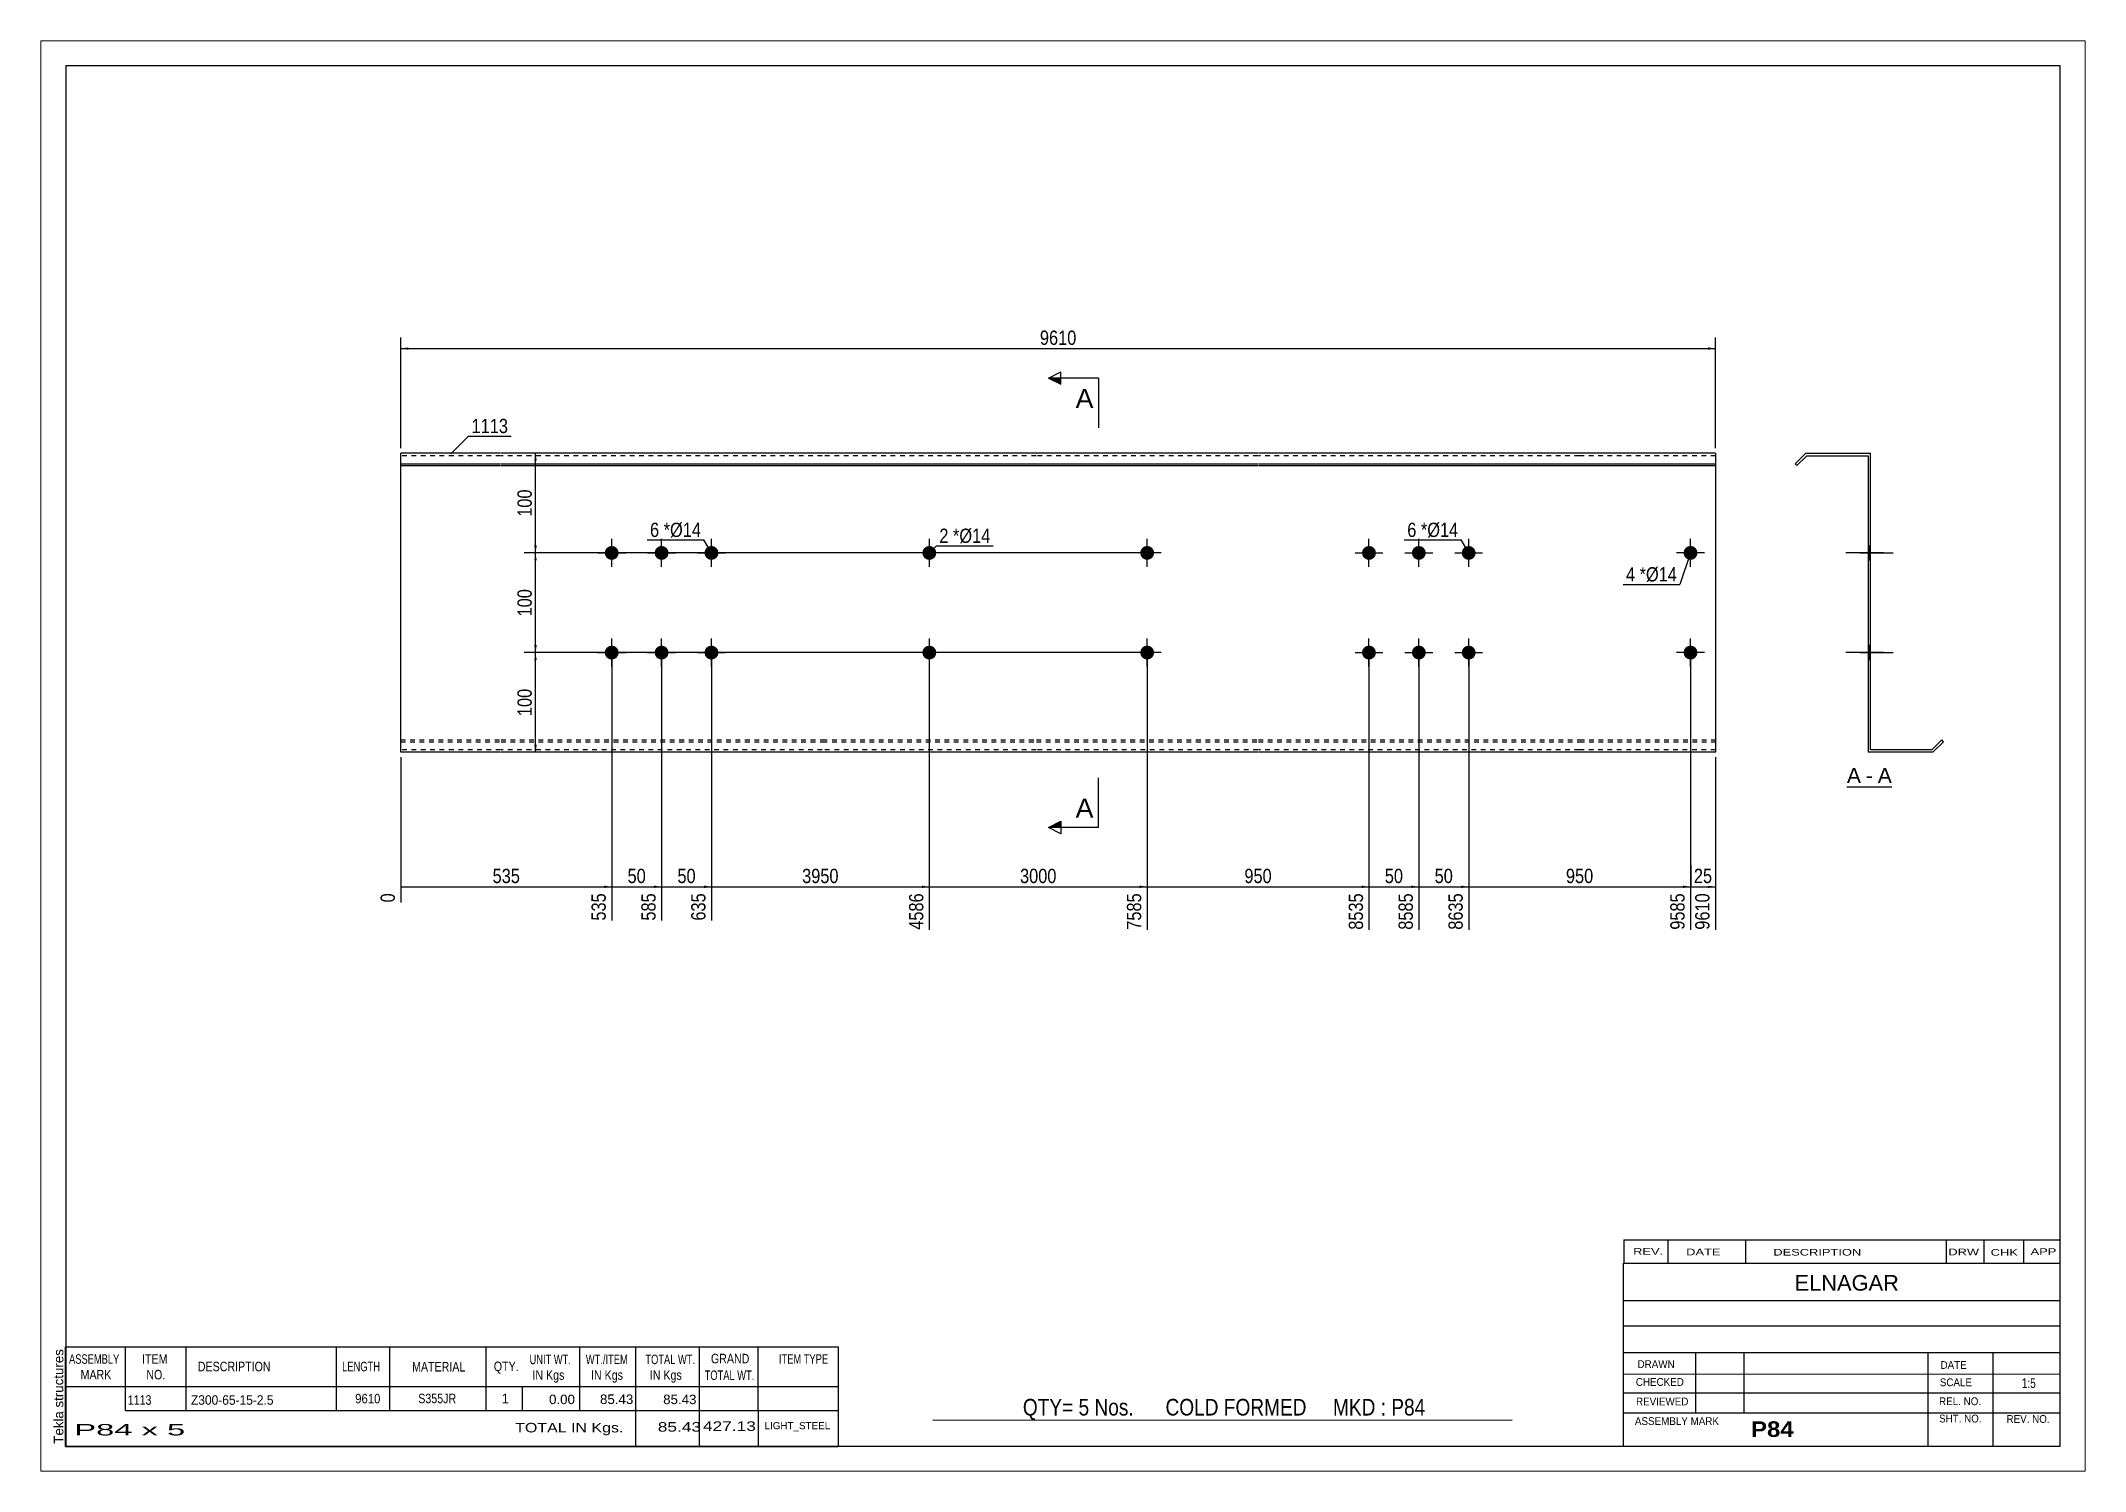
# Paper-space layout 'Layout1' of a CAD drawing. Header units: millimetres. Extents: x 0 to 410, y 0 to 287.
# The model-space entities are those that its viewports show. They can reach past a viewport. Long polylines and large blocks are cut down to what shows.
import ezdxf

# ---------------------------------------------------------------- set-up
doc = ezdxf.new("R2010")
doc.units = ezdxf.units.MM
doc.linetypes.add('DXK_LINE_DOT1', pattern=[1.8814, 0.9407, -0.9407])
doc.layers.add('Viewport layer', color=7, linetype='Continuous', plot=False)
doc.styles.add('Arial', font='ARIAL.TTF', dxfattribs={"height": 0.2})
doc.styles.add('Arial Bold', font='ARIALBD.TTF', dxfattribs={"height": 0.2})
doc.styles.add('Arial Narrow', font='ARIALN.TTF', dxfattribs={"height": 0.2})

# ---------------------------------------------------------------- blocks, each defined once
blk = doc.blocks.new('Unknown-629085173-1567')
at = {"color": 5, "linetype": 'Continuous'}
for p, q in [((332.8, 107.75), (-67.2, 107.75)), ((-67.2, 107.75), (-67.2, -169.25)), ((332.8, -169.25), (332.8, 107.75)), ((-67.2, -169.25), (332.8, -169.25))]:
    blk.add_line(p, q, dxfattribs=at)
at = {"color": 174, "linetype": 'Continuous', "style": 'Arial'}
blk.add_text('Tekla structures', height=1.9102, rotation=90, dxfattribs=at).set_placement((-67.7, -168.75))
blk = doc.blocks.new('Unknown-629085173-12 - 1229')
at = {"color": 7, "linetype": 'Continuous'}
blk.add_line((290.01, -36.95), (299.04, -36.95), dxfattribs=at)
at = {"color": 0, "linetype": 'Continuous'}
blk.add_wipeout([(292.86, -36.2), (292.86, -33), (290.01, -33), (290.01, -36.2)], dxfattribs=at)
blk.add_wipeout([(295.24, -36.2), (295.24, -33), (293.82, -33), (293.82, -36.2)], dxfattribs=at)
at = {"color": 96, "linetype": 'Continuous', "style": 'Arial'}
blk.add_text('A', height=3.06, dxfattribs=at).set_placement((290.01, -36.2))
at = {"color": 0, "linetype": 'Continuous'}
blk.add_wipeout([(299.04, -36.2), (299.04, -33), (296.2, -33), (296.2, -36.2)], dxfattribs=at)
at = {"color": 96, "linetype": 'Continuous', "style": 'Arial'}
for s, p in [('-', (293.82, -36.2)), ('A', (296.2, -36.2))]:
    blk.add_text(s, height=3.06, dxfattribs=at).set_placement(p)
blk = doc.blocks.new('Bolt-629085173-1223 - 1203')
at = {"linetype": 'Continuous'}
for points in [[(107.39, 10, -1), (104.59, 10, -1)], [(107.39, -10, -1), (104.59, -10, -1)]]:
    blk.add_hatch(color=3, dxfattribs=at).paths.add_polyline_path(points)
at = {"color": 3, "linetype": 'Continuous'}
for p, q in [((105.99, 12.8), (105.99, 7.2)), ((108.79, 10), (103.19, 10)), ((105.99, -7.2), (105.99, -12.8)), ((108.79, -10), (103.19, -10))]:
    blk.add_line(p, q, dxfattribs=at)
blk = doc.blocks.new('Part-629085173-1218 - 1203')
at = {"color": 2, "linetype": 'Continuous'}
for p, q in [((0, -30), (0, 30)), ((20, 30), (0, 30)), ((84.49, 30), (20.1, 30)), ((127.39, 30), (84.59, 30)), ((171.88, 30), (127.49, 30)), ((236.36, 30), (171.98, 30)), ((263.66, 30), (236.46, 30)), ((263.66, 30), (263.66, 27.88)), ((0, 27.88), (20, 27.88)), ((0, 27.53), (20, 27.53)), ((20.1, 27.88), (84.49, 27.88)), ((20.1, 27.53), (84.49, 27.53)), ((84.59, 27.88), (127.39, 27.88)), ((84.59, 27.53), (127.39, 27.53)), ((127.49, 27.88), (171.88, 27.88)), ((127.49, 27.53), (171.88, 27.53)), ((171.98, 27.88), (236.36, 27.88)), ((171.98, 27.53), (236.36, 27.53)), ((236.46, 27.88), (263.66, 27.88)), ((236.46, 27.53), (263.66, 27.53)), ((263.66, 27.88), (263.66, -30)), ((20, -30), (0, -30)), ((84.49, -30), (20.1, -30)), ((127.39, -30), (84.59, -30)), ((171.88, -30), (127.49, -30)), ((236.36, -30), (171.98, -30)), ((263.66, -30), (236.46, -30))]:
    blk.add_line(p, q, dxfattribs=at)
at = {"color": 7, "linetype": 'DXK_LINE_DOT1'}
for p, q in [((20, 29.5), (0, 29.5)), ((84.49, 29.5), (20.1, 29.5)), ((127.39, 29.5), (84.59, 29.5)), ((171.88, 29.5), (127.49, 29.5)), ((236.36, 29.5), (171.98, 29.5)), ((263.66, 29.5), (236.46, 29.5)), ((0, -27.53), (20, -27.53)), ((0, -27.88), (20, -27.88)), ((20.1, -27.53), (84.49, -27.53)), ((20.1, -27.88), (84.49, -27.88)), ((84.59, -27.53), (127.39, -27.53)), ((84.59, -27.88), (127.39, -27.88)), ((127.49, -27.53), (171.88, -27.53)), ((127.49, -27.88), (171.88, -27.88)), ((171.98, -27.53), (236.36, -27.53)), ((171.98, -27.88), (236.36, -27.88)), ((236.46, -27.53), (263.66, -27.53)), ((236.46, -27.88), (263.66, -27.88)), ((20, -29.5), (0, -29.5)), ((84.49, -29.5), (20.1, -29.5)), ((127.39, -29.5), (84.59, -29.5)), ((171.88, -29.5), (127.49, -29.5)), ((236.36, -29.5), (171.98, -29.5)), ((263.66, -29.5), (236.46, -29.5))]:
    blk.add_line(p, q, dxfattribs=at)
blk = doc.blocks.new('Bolt-629085173-1219 - 1203')
at = {"linetype": 'Continuous'}
for points in [[(148.28, 10, -1), (151.08, 10, -1)], [(257.26, 10, -1), (260.06, 10, -1)]]:
    blk.add_hatch(color=3, dxfattribs=at).paths.add_polyline_path(points)
at = {"color": 3, "linetype": 'Continuous'}
for p, q in [((149.68, 7.2), (149.68, 12.8)), ((258.66, 7.2), (258.66, 12.8)), ((152.48, 10), (146.88, 10)), ((261.46, 10), (255.86, 10))]:
    blk.add_line(p, q, dxfattribs=at)
blk = doc.blocks.new('Bolt-629085173-1220 - 1203')
at = {"linetype": 'Continuous'}
for points in [[(192.77, 10, -1), (195.57, 10, -1)], [(202.77, 10, -1), (205.57, 10, -1)], [(212.77, 10, -1), (215.57, 10, -1)], [(192.77, -10, -1), (195.57, -10, -1)], [(202.77, -10, -1), (205.57, -10, -1)], [(212.77, -10, -1), (215.57, -10, -1)]]:
    blk.add_hatch(color=3, dxfattribs=at).paths.add_polyline_path(points)
at = {"color": 3, "linetype": 'Continuous'}
for p, q in [((194.17, 7.2), (194.17, 12.8)), ((204.17, 7.2), (204.17, 12.8)), ((214.17, 7.2), (214.17, 12.8)), ((191.37, 10), (196.97, 10)), ((201.37, 10), (206.97, 10)), ((211.37, 10), (216.97, 10)), ((194.17, -12.8), (194.17, -7.2)), ((204.17, -12.8), (204.17, -7.2)), ((214.17, -12.8), (214.17, -7.2)), ((191.37, -10), (196.97, -10)), ((201.37, -10), (206.97, -10)), ((211.37, -10), (216.97, -10))]:
    blk.add_line(p, q, dxfattribs=at)
blk = doc.blocks.new('Bolt-629085173-1221 - 1203')
at = {"linetype": 'Continuous'}
for points in [[(148.28, -10, -1), (151.08, -10, -1)], [(257.26, -10, -1), (260.06, -10, -1)]]:
    blk.add_hatch(color=3, dxfattribs=at).paths.add_polyline_path(points)
at = {"color": 3, "linetype": 'Continuous'}
for p, q in [((149.68, -12.8), (149.68, -7.2)), ((258.66, -12.8), (258.66, -7.2)), ((152.48, -10), (146.88, -10)), ((261.46, -10), (255.86, -10))]:
    blk.add_line(p, q, dxfattribs=at)
blk = doc.blocks.new('Bolt-629085173-1222 - 1203')
at = {"linetype": 'Continuous'}
for points in [[(40.89, 10, -1), (43.69, 10, -1)], [(50.89, 10, -1), (53.69, 10, -1)], [(60.89, 10, -1), (63.69, 10, -1)], [(40.89, -10, -1), (43.69, -10, -1)], [(50.89, -10, -1), (53.69, -10, -1)], [(60.89, -10, -1), (63.69, -10, -1)]]:
    blk.add_hatch(color=3, dxfattribs=at).paths.add_polyline_path(points)
at = {"color": 3, "linetype": 'Continuous'}
for p, q in [((42.29, 7.2), (42.29, 12.8)), ((52.29, 7.2), (52.29, 12.8)), ((62.29, 7.2), (62.29, 12.8)), ((39.49, 10), (45.09, 10)), ((49.49, 10), (55.09, 10)), ((59.49, 10), (65.09, 10)), ((42.29, -12.8), (42.29, -7.2)), ((52.29, -12.8), (52.29, -7.2)), ((62.29, -12.8), (62.29, -7.2)), ((39.49, -10), (45.09, -10)), ((49.49, -10), (55.09, -10)), ((59.49, -10), (65.09, -10))]:
    blk.add_line(p, q, dxfattribs=at)
blk = doc.blocks.new('Bolt-629085173-1232 - 1229')
at = {"linetype": 'Continuous'}
blk.add_hatch(color=3, dxfattribs=at).paths.add_polyline_path([(294.28, 11.4), (294.28, 8.6), (294.78, 8.6), (294.78, 11.4)])
blk.add_hatch(color=3, dxfattribs=at).paths.add_polyline_path([(294.28, 11.4), (294.28, 8.6), (294.78, 8.6), (294.78, 11.4)])
at = {"color": 3, "linetype": 'Continuous'}
for p, q in [((292.68, 10), (299.28, 10)), ((292.68, 10), (299.28, 10)), ((294.28, 11.4), (294.78, 11.4)), ((294.28, 11.4), (294.78, 11.4)), ((294.28, 8.6), (294.78, 8.6)), ((294.28, 8.6), (294.78, 8.6))]:
    blk.add_line(p, q, dxfattribs=at)
blk = doc.blocks.new('Part-629085173-1231 - 1229')
at = {"color": 2, "linetype": 'Continuous'}
for p, q in [((281.78, 30), (279.66, 27.88)), ((280.01, 27.53), (281.99, 29.5)), ((281.78, 30), (294.78, 30)), ((281.99, 29.5), (294.28, 29.5)), ((294.28, 29.5), (294.28, -30)), ((294.78, -29.5), (294.78, 30)), ((279.66, 27.88), (280.01, 27.53)), ((309.05, -27.53), (307.07, -29.5)), ((307.28, -30), (309.4, -27.88)), ((309.4, -27.88), (309.05, -27.53)), ((307.28, -30), (294.28, -30)), ((307.07, -29.5), (294.78, -29.5))]:
    blk.add_line(p, q, dxfattribs=at)
blk = doc.blocks.new('Bolt-629085173-1233 - 1229')
at = {"linetype": 'Continuous'}
for points in [[(294.28, 11.4), (294.28, 8.6), (294.78, 8.6), (294.78, 11.4)], [(294.28, 11.4), (294.28, 8.6), (294.78, 8.6), (294.78, 11.4)], [(294.28, 11.4), (294.28, 8.6), (294.78, 8.6), (294.78, 11.4)], [(294.28, -8.6), (294.28, -11.4), (294.78, -11.4), (294.78, -8.6)], [(294.28, -8.6), (294.28, -11.4), (294.78, -11.4), (294.78, -8.6)], [(294.28, -8.6), (294.28, -11.4), (294.78, -11.4), (294.78, -8.6)]]:
    blk.add_hatch(color=3, dxfattribs=at).paths.add_polyline_path(points)
at = {"color": 3, "linetype": 'Continuous'}
for p, q in [((297.38, 10), (289.78, 10)), ((297.38, 10), (289.78, 10)), ((297.38, 10), (289.78, 10)), ((294.78, 11.4), (294.28, 11.4)), ((294.78, 11.4), (294.28, 11.4)), ((294.78, 11.4), (294.28, 11.4)), ((294.78, 8.6), (294.28, 8.6)), ((294.78, 8.6), (294.28, 8.6)), ((294.78, 8.6), (294.28, 8.6)), ((297.38, -10), (289.78, -10)), ((297.38, -10), (289.78, -10)), ((297.38, -10), (289.78, -10)), ((294.78, -8.6), (294.28, -8.6)), ((294.78, -8.6), (294.28, -8.6)), ((294.78, -8.6), (294.28, -8.6)), ((294.78, -11.4), (294.28, -11.4)), ((294.78, -11.4), (294.28, -11.4)), ((294.78, -11.4), (294.28, -11.4))]:
    blk.add_line(p, q, dxfattribs=at)
blk = doc.blocks.new('Bolt-629085173-1234 - 1229')
at = {"linetype": 'Continuous'}
blk.add_hatch(color=3, dxfattribs=at).paths.add_polyline_path([(294.28, -8.6), (294.28, -11.4), (294.78, -11.4), (294.78, -8.6)])
blk.add_hatch(color=3, dxfattribs=at).paths.add_polyline_path([(294.28, -8.6), (294.28, -11.4), (294.78, -11.4), (294.78, -8.6)])
at = {"color": 3, "linetype": 'Continuous'}
for p, q in [((292.68, -10), (299.28, -10)), ((292.68, -10), (299.28, -10)), ((294.28, -8.6), (294.78, -8.6)), ((294.28, -8.6), (294.78, -8.6)), ((294.28, -11.4), (294.78, -11.4)), ((294.28, -11.4), (294.78, -11.4))]:
    blk.add_line(p, q, dxfattribs=at)
blk = doc.blocks.new('Bolt-629085173-1235 - 1229')
at = {"linetype": 'Continuous'}
for points in [[(294.28, 11.4), (294.28, 8.6), (294.78, 8.6), (294.78, 11.4)], [(294.28, 11.4), (294.28, 8.6), (294.78, 8.6), (294.78, 11.4)], [(294.28, 11.4), (294.28, 8.6), (294.78, 8.6), (294.78, 11.4)], [(294.28, -8.6), (294.28, -11.4), (294.78, -11.4), (294.78, -8.6)], [(294.28, -8.6), (294.28, -11.4), (294.78, -11.4), (294.78, -8.6)], [(294.28, -8.6), (294.28, -11.4), (294.78, -11.4), (294.78, -8.6)]]:
    blk.add_hatch(color=3, dxfattribs=at).paths.add_polyline_path(points)
at = {"color": 3, "linetype": 'Continuous'}
for p, q in [((297.38, 10), (289.78, 10)), ((297.38, 10), (289.78, 10)), ((297.38, 10), (289.78, 10)), ((294.78, 11.4), (294.28, 11.4)), ((294.78, 11.4), (294.28, 11.4)), ((294.78, 11.4), (294.28, 11.4)), ((294.78, 8.6), (294.28, 8.6)), ((294.78, 8.6), (294.28, 8.6)), ((294.78, 8.6), (294.28, 8.6)), ((297.38, -10), (289.78, -10)), ((297.38, -10), (289.78, -10)), ((297.38, -10), (289.78, -10)), ((294.78, -8.6), (294.28, -8.6)), ((294.78, -8.6), (294.28, -8.6)), ((294.78, -8.6), (294.28, -8.6)), ((294.78, -11.4), (294.28, -11.4)), ((294.78, -11.4), (294.28, -11.4)), ((294.78, -11.4), (294.28, -11.4))]:
    blk.add_line(p, q, dxfattribs=at)
blk = doc.blocks.new('Bolt-629085173-1236 - 1229')
at = {"linetype": 'Continuous'}
for points in [[(294.78, 8.6), (294.78, 11.4), (294.28, 11.4), (294.28, 8.6)], [(294.78, -11.4), (294.78, -8.6), (294.28, -8.6), (294.28, -11.4)]]:
    blk.add_hatch(color=3, dxfattribs=at).paths.add_polyline_path(points)
at = {"color": 3, "linetype": 'Continuous'}
for p, q in [((294.78, 10), (290.28, 10)), ((294.78, 11.4), (294.28, 11.4)), ((294.78, 8.6), (294.28, 8.6)), ((294.78, -10), (290.28, -10)), ((294.78, -8.6), (294.28, -8.6)), ((294.78, -11.4), (294.28, -11.4))]:
    blk.add_line(p, q, dxfattribs=at)
blk = doc.blocks.new('StraightDimension-629085173-1293 - 1203')
at = {"linetype": 'Continuous'}
for points in [[(26.75, 8.5), (27, 10), (27.25, 8.5)], [(27.25, -8.5), (27, -10), (26.75, -8.5)]]:
    blk.add_hatch(color=7, dxfattribs=at).paths.add_polyline_path(points)
at = {"color": 7, "linetype": 'Continuous'}
for p, q in [((148.68, 10), (24.75, 10)), ((27, -10), (27, 10)), ((148.68, -10), (24.75, -10))]:
    blk.add_line(p, q, dxfattribs=at)
at = {"color": 0}
blk.add_wipeout([(26.85, 3.34), (22.65, 3.34), (22.65, -3.34), (26.85, -3.34)], dxfattribs=at)
at = {"color": 3, "style": 'Arial Narrow'}
blk.add_text('100', height=2.863, rotation=90.0002, dxfattribs=at).set_placement((26.25, -2.74))
blk = doc.blocks.new('StraightDimension-629085173-1252 - 1203')
at = {"linetype": 'Continuous'}
blk.add_hatch(color=7, dxfattribs=at).paths.add_polyline_path([(148.18, -56.75), (149.68, -57), (148.18, -57.25)])
at = {"color": 7, "linetype": 'Continuous'}
for p, q in [((105.99, -11), (105.99, -65.61)), ((149.68, -11), (149.68, -65.61)), ((105.99, -57), (149.68, -57))]:
    blk.add_line(p, q, dxfattribs=at)
at = {"color": 0}
blk.add_wipeout([(132.09, -56.85), (132.09, -52.65), (123.58, -52.65), (123.58, -56.85)], dxfattribs=at)
at = {"color": 0, "linetype": 'Continuous'}
blk.add_wipeout([(149.08, -57.7), (144.88, -57.7), (144.88, -66.21), (149.08, -66.21)], dxfattribs=at)
at = {"color": 3, "style": 'Arial Narrow'}
blk.add_text('3000', height=2.863, dxfattribs=at).set_placement((124.18, -56.25))
at = {"color": 3, "linetype": 'Continuous', "style": 'Arial Narrow'}
blk.add_text('7585', height=2.863, rotation=90.0002, dxfattribs=at).set_placement((148.48, -65.61))
blk = doc.blocks.new('StraightDimension-629085173-1247 - 1203')
at = {"linetype": 'Continuous'}
blk.add_hatch(color=7, dxfattribs=at).paths.add_polyline_path([(262.16, -56.75), (263.66, -57), (262.16, -57.25)])
at = {"color": 7, "linetype": 'Continuous'}
for p, q in [((258.66, -11), (258.66, -65.61)), ((263.66, -31), (263.66, -65.61)), ((258.66, -57), (263.66, -57))]:
    blk.add_line(p, q, dxfattribs=at)
at = {"color": 0}
blk.add_wipeout([(263.59, -56.85), (263.59, -52.65), (258.73, -52.65), (258.73, -56.85)], dxfattribs=at)
at = {"color": 0, "linetype": 'Continuous'}
blk.add_wipeout([(263.06, -57.7), (258.86, -57.7), (258.86, -66.21), (263.06, -66.21)], dxfattribs=at)
at = {"color": 3, "style": 'Arial Narrow'}
blk.add_text('25', height=2.863, dxfattribs=at).set_placement((259.33, -56.25))
at = {"color": 3, "linetype": 'Continuous', "style": 'Arial Narrow'}
blk.add_text('9610', height=2.863, rotation=90.0002, dxfattribs=at).set_placement((262.46, -65.61))
blk = doc.blocks.new('StraightDimension-629085173-1248 - 1203')
at = {"linetype": 'Continuous'}
blk.add_hatch(color=7, dxfattribs=at).paths.add_polyline_path([(257.16, -56.75), (258.66, -57), (257.16, -57.25)])
at = {"color": 7, "linetype": 'Continuous'}
for p, q in [((214.17, -11), (214.17, -65.61)), ((258.66, -11), (258.66, -65.61)), ((214.17, -57), (258.66, -57))]:
    blk.add_line(p, q, dxfattribs=at)
at = {"color": 0}
blk.add_wipeout([(239.76, -56.85), (239.76, -52.65), (233.07, -52.65), (233.07, -56.85)], dxfattribs=at)
at = {"color": 0, "linetype": 'Continuous'}
blk.add_wipeout([(258.06, -57.7), (253.86, -57.7), (253.86, -66.21), (258.06, -66.21)], dxfattribs=at)
at = {"color": 3, "style": 'Arial Narrow'}
blk.add_text('950', height=2.863, dxfattribs=at).set_placement((233.67, -56.25))
at = {"color": 3, "linetype": 'Continuous', "style": 'Arial Narrow'}
blk.add_text('9585', height=2.863, rotation=90.0002, dxfattribs=at).set_placement((257.46, -65.61))
blk = doc.blocks.new('StraightDimension-629085173-1249 - 1203')
at = {"linetype": 'Continuous'}
blk.add_hatch(color=7, dxfattribs=at).paths.add_polyline_path([(212.67, -56.75), (214.17, -57), (212.67, -57.25)])
at = {"color": 7, "linetype": 'Continuous'}
for p, q in [((204.17, -11), (204.17, -65.61)), ((214.17, -11), (214.17, -65.61)), ((204.17, -57), (214.17, -57))]:
    blk.add_line(p, q, dxfattribs=at)
at = {"color": 0}
blk.add_wipeout([(211.6, -56.85), (211.6, -52.65), (206.74, -52.65), (206.74, -56.85)], dxfattribs=at)
at = {"color": 0, "linetype": 'Continuous'}
blk.add_wipeout([(213.57, -57.7), (209.37, -57.7), (209.37, -66.21), (213.57, -66.21)], dxfattribs=at)
at = {"color": 3, "style": 'Arial Narrow'}
blk.add_text('50', height=2.863, dxfattribs=at).set_placement((207.34, -56.25))
at = {"color": 3, "linetype": 'Continuous', "style": 'Arial Narrow'}
blk.add_text('8635', height=2.863, rotation=90.0002, dxfattribs=at).set_placement((212.97, -65.61))
blk = doc.blocks.new('StraightDimension-629085173-1250 - 1203')
at = {"linetype": 'Continuous'}
blk.add_hatch(color=7, dxfattribs=at).paths.add_polyline_path([(202.67, -56.75), (204.17, -57), (202.67, -57.25)])
at = {"color": 7, "linetype": 'Continuous'}
for p, q in [((194.17, -11), (194.17, -65.61)), ((204.17, -11), (204.17, -65.61)), ((194.17, -57), (204.17, -57))]:
    blk.add_line(p, q, dxfattribs=at)
at = {"color": 0}
blk.add_wipeout([(201.6, -56.85), (201.6, -52.65), (196.74, -52.65), (196.74, -56.85)], dxfattribs=at)
at = {"color": 0, "linetype": 'Continuous'}
blk.add_wipeout([(203.57, -57.7), (199.37, -57.7), (199.37, -66.21), (203.57, -66.21)], dxfattribs=at)
at = {"color": 3, "style": 'Arial Narrow'}
blk.add_text('50', height=2.863, dxfattribs=at).set_placement((197.34, -56.25))
at = {"color": 3, "linetype": 'Continuous', "style": 'Arial Narrow'}
blk.add_text('8585', height=2.863, rotation=90.0002, dxfattribs=at).set_placement((202.97, -65.61))
blk = doc.blocks.new('StraightDimension-629085173-1251 - 1203')
at = {"linetype": 'Continuous'}
blk.add_hatch(color=7, dxfattribs=at).paths.add_polyline_path([(192.67, -56.75), (194.17, -57), (192.67, -57.25)])
at = {"color": 7, "linetype": 'Continuous'}
for p, q in [((149.68, -11), (149.68, -65.61)), ((194.17, -11), (194.17, -65.61)), ((149.68, -57), (194.17, -57))]:
    blk.add_line(p, q, dxfattribs=at)
at = {"color": 0}
blk.add_wipeout([(175.27, -56.85), (175.27, -52.65), (168.58, -52.65), (168.58, -56.85)], dxfattribs=at)
at = {"color": 0, "linetype": 'Continuous'}
blk.add_wipeout([(193.57, -57.7), (189.37, -57.7), (189.37, -66.21), (193.57, -66.21)], dxfattribs=at)
at = {"color": 3, "style": 'Arial Narrow'}
blk.add_text('950', height=2.863, dxfattribs=at).set_placement((169.18, -56.25))
at = {"color": 3, "linetype": 'Continuous', "style": 'Arial Narrow'}
blk.add_text('8535', height=2.863, rotation=90.0002, dxfattribs=at).set_placement((192.97, -65.61))
blk = doc.blocks.new('StraightDimension-629085173-1253 - 1203')
at = {"linetype": 'Continuous'}
blk.add_hatch(color=7, dxfattribs=at).paths.add_polyline_path([(104.49, -56.75), (105.99, -57), (104.49, -57.25)])
at = {"color": 7, "linetype": 'Continuous'}
for p, q in [((62.29, -11), (62.29, -63.78)), ((105.99, -11), (105.99, -65.61)), ((62.29, -57), (105.99, -57))]:
    blk.add_line(p, q, dxfattribs=at)
at = {"color": 0}
blk.add_wipeout([(88.4, -56.85), (88.4, -52.65), (79.88, -52.65), (79.88, -56.85)], dxfattribs=at)
at = {"color": 0, "linetype": 'Continuous'}
blk.add_wipeout([(105.39, -57.7), (101.19, -57.7), (101.19, -66.21), (105.39, -66.21)], dxfattribs=at)
at = {"color": 3, "style": 'Arial Narrow'}
blk.add_text('3950', height=2.863, dxfattribs=at).set_placement((80.48, -56.25))
at = {"color": 3, "linetype": 'Continuous', "style": 'Arial Narrow'}
blk.add_text('4586', height=2.863, rotation=90.0002, dxfattribs=at).set_placement((104.79, -65.61))
blk = doc.blocks.new('StraightDimension-629085173-1254 - 1203')
at = {"linetype": 'Continuous'}
blk.add_hatch(color=7, dxfattribs=at).paths.add_polyline_path([(60.79, -56.75), (62.29, -57), (60.79, -57.25)])
at = {"color": 7, "linetype": 'Continuous'}
for p, q in [((52.29, -11), (52.29, -63.78)), ((62.29, -11), (62.29, -63.78)), ((52.29, -57), (62.29, -57))]:
    blk.add_line(p, q, dxfattribs=at)
at = {"color": 0}
blk.add_wipeout([(59.72, -56.85), (59.72, -52.65), (54.87, -52.65), (54.87, -56.85)], dxfattribs=at)
at = {"color": 0, "linetype": 'Continuous'}
blk.add_wipeout([(61.69, -57.7), (57.49, -57.7), (57.49, -64.38), (61.69, -64.38)], dxfattribs=at)
at = {"color": 3, "style": 'Arial Narrow'}
blk.add_text('50', height=2.863, dxfattribs=at).set_placement((55.47, -56.25))
at = {"color": 3, "linetype": 'Continuous', "style": 'Arial Narrow'}
blk.add_text('635', height=2.863, rotation=90.0002, dxfattribs=at).set_placement((61.09, -63.78))
blk = doc.blocks.new('StraightDimension-629085173-1255 - 1203')
at = {"linetype": 'Continuous'}
blk.add_hatch(color=7, dxfattribs=at).paths.add_polyline_path([(50.79, -56.75), (52.29, -57), (50.79, -57.25)])
at = {"color": 7, "linetype": 'Continuous'}
for p, q in [((42.29, -11), (42.29, -63.78)), ((52.29, -11), (52.29, -63.78)), ((42.29, -57), (52.29, -57))]:
    blk.add_line(p, q, dxfattribs=at)
at = {"color": 0}
blk.add_wipeout([(49.72, -56.85), (49.72, -52.65), (44.87, -52.65), (44.87, -56.85)], dxfattribs=at)
at = {"color": 0, "linetype": 'Continuous'}
blk.add_wipeout([(51.69, -57.7), (47.49, -57.7), (47.49, -64.38), (51.69, -64.38)], dxfattribs=at)
at = {"color": 3, "style": 'Arial Narrow'}
blk.add_text('50', height=2.863, dxfattribs=at).set_placement((45.47, -56.25))
at = {"color": 3, "linetype": 'Continuous', "style": 'Arial Narrow'}
blk.add_text('585', height=2.863, rotation=90.0002, dxfattribs=at).set_placement((51.09, -63.78))
blk = doc.blocks.new('StraightDimension-629085173-1256 - 1203')
at = {"linetype": 'Continuous'}
blk.add_hatch(color=7, dxfattribs=at).paths.add_polyline_path([(40.79, -56.75), (42.29, -57), (40.79, -57.25)])
at = {"color": 7, "linetype": 'Continuous'}
for p, q in [((42.29, -11), (42.29, -63.78)), ((0, -31), (0, -60.13)), ((0, -57), (42.29, -57))]:
    blk.add_line(p, q, dxfattribs=at)
at = {"color": 0}
blk.add_wipeout([(24.49, -56.85), (24.49, -52.65), (17.8, -52.65), (17.8, -56.85)], dxfattribs=at)
at = {"color": 0, "linetype": 'Continuous'}
for points in [[(-0.6, -57.7), (-4.8, -57.7), (-4.8, -60.73), (-0.6, -60.73)], [(41.69, -57.7), (37.49, -57.7), (37.49, -64.38), (41.69, -64.38)]]:
    blk.add_wipeout(points, dxfattribs=at)
at = {"color": 3, "style": 'Arial Narrow'}
blk.add_text('535', height=2.863, dxfattribs=at).set_placement((18.4, -56.25))
at = {"color": 3, "linetype": 'Continuous', "style": 'Arial Narrow'}
for s, height, p in [('0', 2.86, (-1.2, -60.13)), ('535', 2.863, (41.09, -63.78))]:
    blk.add_text(s, height=height, rotation=90.0002, dxfattribs=at).set_placement(p)
blk = doc.blocks.new('StraightDimension-629085173-1292 - 1203')
at = {"linetype": 'Continuous'}
for points in [[(26.75, 28.5), (27, 30), (27.25, 28.5)], [(27.25, 11.5), (27, 10), (26.75, 11.5)]]:
    blk.add_hatch(color=7, dxfattribs=at).paths.add_polyline_path(points)
at = {"color": 7, "linetype": 'Continuous'}
for p, q in [((41.29, 30), (24.75, 30)), ((27, 10), (27, 30)), ((148.68, 10), (24.75, 10))]:
    blk.add_line(p, q, dxfattribs=at)
at = {"color": 0}
blk.add_wipeout([(26.85, 23.34), (22.65, 23.34), (22.65, 16.66), (26.85, 16.66)], dxfattribs=at)
at = {"color": 3, "style": 'Arial Narrow'}
blk.add_text('100', height=2.863, rotation=90.0002, dxfattribs=at).set_placement((26.25, 17.26))
blk = doc.blocks.new('StraightDimension-629085173-1294 - 1203')
at = {"linetype": 'Continuous'}
for points in [[(26.75, -11.5), (27, -10), (27.25, -11.5)], [(27.25, -28.5), (27, -30), (26.75, -28.5)]]:
    blk.add_hatch(color=7, dxfattribs=at).paths.add_polyline_path(points)
at = {"color": 7, "linetype": 'Continuous'}
for p, q in [((148.68, -10), (24.75, -10)), ((27, -30), (27, -10)), ((41.29, -30), (24.75, -30))]:
    blk.add_line(p, q, dxfattribs=at)
at = {"color": 0}
blk.add_wipeout([(26.85, -16.66), (22.65, -16.66), (22.65, -23.34), (26.85, -23.34)], dxfattribs=at)
at = {"color": 3, "style": 'Arial Narrow'}
blk.add_text('100', height=2.863, rotation=90.0002, dxfattribs=at).set_placement((26.25, -22.74))
blk = doc.blocks.new('StraightDimension-629085173-1312 - 1203')
at = {"linetype": 'Continuous'}
for points in [[(1.5, 50.75), (0, 51), (1.5, 51.25)], [(262.16, 51.25), (263.66, 51), (262.16, 50.75)]]:
    blk.add_hatch(color=7, dxfattribs=at).paths.add_polyline_path(points)
at = {"color": 7, "linetype": 'Continuous'}
for p, q in [((0, 31), (0, 53.25)), ((0, 51), (263.66, 51)), ((263.66, 31), (263.66, 53.25))]:
    blk.add_line(p, q, dxfattribs=at)
at = {"color": 0}
blk.add_wipeout([(136.09, 51.15), (136.09, 55.35), (127.57, 55.35), (127.57, 51.15)], dxfattribs=at)
at = {"color": 3, "style": 'Arial Narrow'}
blk.add_text('9610', height=2.863, dxfattribs=at).set_placement((128.17, 51.75))
blk = doc.blocks.new('CBS_BOM-629085173-1586')
at = {"color": 7, "linetype": 'Continuous'}
for p, q in [((-67.23, -157.28), (-67.23, -149.28)), ((-67.23, -149.28), (87.69, -149.28)), ((-55.23, -157.28), (-55.23, -149.28)), ((-43.04, -157.28), (-43.04, -149.28)), ((-12.88, -157.28), (-12.88, -149.28)), ((-2.2, -157.28), (-2.2, -149.28)), ((17.12, -157.28), (17.12, -149.28)), ((35.92, -157.28), (35.92, -149.28)), ((47.13, -157.28), (47.13, -149.28)), ((59.92, -157.28), (59.92, -149.28)), ((71.67, -157.28), (71.67, -149.28)), ((87.69, -149.29), (87.69, -157.27)), ((-67.23, -157.28), (87.69, -157.28)), ((-67.23, -162.08), (-67.23, -157.28)), ((-55.23, -162.08), (-55.23, -157.28)), ((-43.04, -162.08), (-43.04, -157.28)), ((-12.88, -162.08), (-12.88, -157.28)), ((-2.2, -162.08), (-2.2, -157.28)), ((17.12, -162.08), (17.12, -157.28)), ((24.38, -162.08), (24.38, -157.28)), ((35.92, -162.08), (35.92, -157.28)), ((47.13, -162.08), (47.13, -157.28)), ((59.92, -162.08), (59.92, -157.28)), ((71.69, -162.08), (71.69, -157.28)), ((87.69, -157.28), (87.69, -162.08)), ((-67.23, -169.28), (-67.23, -162.1)), ((-55.23, -162.08), (87.69, -162.08)), ((47.13, -169.28), (47.13, -162.1)), ((59.92, -169.28), (59.92, -162.1)), ((71.73, -169.28), (71.73, -162.1)), ((87.69, -162.08), (87.69, -169.28)), ((-67.23, -169.28), (87.69, -169.28))]:
    blk.add_line(p, q, dxfattribs=at)
at = {"color": 3, "linetype": 'Continuous', "style": 'Arial'}
for s, height, width, p in [('ASSEMBLY', 1.91, 0.7, (-66.55, -152.71)), ('ITEM', 1.91, 0.8, (-51.9, -152.71)), ('UNIT WT.', 1.91, 0.7, (25.81, -152.78)), ('WT./ITEM', 1.91, 0.7, (37.1, -152.78)), ('TOTAL WT.', 1.91, 0.7, (49.04, -152.78)), ('GRAND', 1.91, 0.8, (62.19, -152.62)), ('ITEM TYPE', 1.91, 0.7, (75.83, -152.7)), ('MARK', 1.91, 0.8, (-64.23, -155.84)), ('NO.', 1.91, 0.8, (-51.05, -155.84)), ('DESCRIPTION', 1.9102, 0.8, (-40.72, -154.21)), ('LENGTH', 1.91, 0.7, (-11.77, -154.21)), ('MATERIAL', 1.91, 0.8, (2.25, -154.26)), ('QTY.', 1.91, 0.8, (18.64, -154.18)), ('IN Kgs', 1.91, 0.8, (26.39, -155.92)), ('IN Kgs', 1.91, 0.8, (38.14, -155.92)), ('IN Kgs', 1.91, 0.8, (49.93, -155.92)), ('TOTAL WT.', 1.91, 0.7, (60.93, -155.96))]:
    blk.add_text(s, height=height, dxfattribs=dict(at, width=width)).set_placement(p)
at = {"color": 7, "linetype": 'Continuous', "style": 'Arial'}
for s, height, width, p in [('1113', 1.91, 0.8, (-54.77, -160.93)), ('Z300-65-15-2.5', 1.9102, 0.9, (-42.1, -160.93)), ('9610', 1.91, 0.85, (-9.16, -160.65)), ('S355JR', 1.91, 0.8, (3.49, -160.62))]:
    blk.add_text(s, height=height, dxfattribs=dict(at, width=width)).set_placement(p)
for s, p in [('1', (20.21, -160.62)), ('0.00', (29.72, -160.81)), ('85.43', (39.94, -160.78)), ('85.43', (52.61, -160.81))]:
    blk.add_text(s, height=1.91, dxfattribs=at).set_placement(p)
at = {"color": 6, "linetype": 'Continuous', "style": 'Arial'}
for s, height, width, p in [('P84 x 5', 2.292, 2.05, (-65.51, -167.09)), ('TOTAL IN Kgs.', 1.9102, 1.2, (22.93, -166.48)), ('85.43', 1.91, 1.3, (51.52, -166.33)), ('427.13', 1.91, 1.3, (60.59, -166.17))]:
    blk.add_text(s, height=height, dxfattribs=dict(at, width=width)).set_placement(p)
blk.add_text('LIGHT_STEEL', height=1.4135, dxfattribs=at).set_placement((72.94, -165.83))
blk = doc.blocks.new('CBS_CALLOFF-629085173-1587')
at = {"color": 7, "linetype": 'Continuous'}
blk.add_line((106.68, -163.98), (222.91, -164), dxfattribs=at)
at = {"color": 3, "linetype": 'Continuous', "style": 'Arial Narrow'}
blk.add_text('QTY= 5 Nos.      COLD FORMED     MKD : P84', height=3.3405, dxfattribs=at).set_placement((124.75, -163.09))
blk = doc.blocks.new('CBS_NAME_BLOG-629085173-1588')
at = {"color": 7, "linetype": 'Continuous'}
for p, q in [((245.21, -132.5), (332.73, -132.5)), ((245.21, -169.21), (245.21, -132.5)), ((245.21, -140.04), (332.73, -140.04)), ((245.28, -145.09), (332.8, -145.09)), ((245.21, -150.46), (332.73, -150.46)), ((259.73, -162.57), (259.73, -150.47)), ((269.42, -162.54), (269.42, -150.47)), ((306.33, -169.21), (306.33, -150.48)), ((319.38, -169.21), (319.38, -150.47)), ((245.22, -154.76), (332.8, -154.74)), ((245.21, -158.51), (332.73, -158.51)), ((245.21, -162.55), (332.73, -162.55)), ((245.21, -169.25), (332.8, -169.25))]:
    blk.add_line(p, q, dxfattribs=at)
at = {"color": 3, "linetype": 'Continuous', "style": 'Arial'}
blk.add_text('ELNAGAR', height=3.133, dxfattribs=at).set_placement((279.53, -138.03))
at = {"color": 3, "linetype": 'Continuous'}
for s, height, style, width, p in [('CHECKED', 1.566, 'Arial', 0.9, (247.69, -157.14)), ('DRAWN', 1.566, 'Arial', 0.9, (248.04, -153.57)), ('SCALE', 1.566, 'Arial', 0.9, (308.65, -157.21)), ('DATE', 1.566, 'Arial', 0.9, (308.8, -153.73)), ('1:5', 1.957, 'Arial Narrow', 0.9, (325.1, -157.57)), ('REVIEWED', 1.566, 'Arial', 0.9, (247.73, -161.06)), ('REL. NO.', 1.566, 'Arial', 0.9, (308.51, -161.01)), ('ASSEMBLY MARK', 1.5663, 'Arial', 0.9, (247.51, -164.99)), ('SHT. NO.', 1.566, 'Arial', 0.9, (308.51, -164.48)), ('REV. NO.', 1.566, 'Arial', 0.9, (322.03, -164.57)), ('P84', 3.131, 'Arial Bold', 1.1, (270.79, -167.39))]:
    blk.add_text(s, height=height, dxfattribs=dict(at, style=style, width=width)).set_placement(p)
blk = doc.blocks.new('CBS_REVISION-629085173-1589')
at = {"color": 7, "linetype": 'Continuous'}
for p, q in [((245.29, -127.87), (332.79, -127.87)), ((245.29, -127.87), (245.29, -132.5)), ((254.09, -127.87), (254.09, -132.5)), ((269.68, -127.87), (269.68, -132.44)), ((309.94, -127.87), (309.94, -132.5)), ((317.48, -127.87), (317.48, -132.5)), ((325.43, -127.87), (325.43, -132.5)), ((245.29, -132.5), (332.79, -132.5))]:
    blk.add_line(p, q, dxfattribs=at)
at = {"color": 7, "style": 'Arial Narrow', "width": 1.7}
for s, height, p in [('REV.', 1.326, (247.15, -130.82)), ('DATE', 1.326, (257.78, -130.94)), ('DESCRIPTION', 1.3257, (275.26, -130.99)), ('DRW', 1.326, (310.37, -130.93)), ('CHK', 1.326, (318.86, -131.02)), ('APP', 1.326, (326.86, -130.87))]:
    blk.add_text(s, height=height, dxfattribs=at).set_placement(p)
blk = doc.blocks.new('SectionMark-629085173-1245 - 1203')
at = {"linetype": 'Continuous'}
for points in [[(132.39, 45.1), (132.39, 43.85), (129.89, 45.1)], [(132.39, -43.85), (132.39, -45.1), (129.89, -45.1)]]:
    blk.add_hatch(color=30, dxfattribs=at).paths.add_polyline_path(points)
at = {"color": 30, "linetype": 'Continuous'}
for p, q in [((129.89, 45.1), (132.39, 46.35)), ((132.39, 43.85), (132.39, 46.35)), ((129.89, 45.1), (132.39, 43.85)), ((129.89, -45.1), (132.39, -43.85)), ((132.39, -46.35), (129.89, -45.1)), ((132.39, -43.85), (132.39, -46.35))]:
    blk.add_line(p, q, dxfattribs=at)
at = {"color": 0, "linetype": 'Continuous'}
for points in [[(138.89, 39.1), (138.89, 43.1), (135.34, 43.1), (135.34, 39.1)], [(138.89, -43.1), (138.89, -39.1), (135.34, -39.1), (135.34, -43.1)]]:
    blk.add_wipeout(points, dxfattribs=at)
at = {"color": 30, "linetype": 'Continuous'}
for p, q in [((139.89, 45.1), (129.89, 45.1)), ((139.89, 45.1), (139.89, 35.1)), ((139.89, -45.1), (139.89, -35.1)), ((139.89, -45.1), (129.89, -45.1))]:
    blk.add_line(p, q, dxfattribs=at)
at = {"color": 96, "linetype": 'Continuous', "style": 'Arial'}
for p in [(135.34, 39.1), (135.34, -43.1)]:
    blk.add_text('A', height=3.82, dxfattribs=at).set_placement(p)
blk = doc.blocks.new('Mark-629085173-1315 - 1203')
at = {"color": 0}
blk.add_wipeout([(21.5, 34.04), (21.5, 37.04), (14.18, 37.04), (14.18, 34.04)], dxfattribs=at)
blk.add_wipeout([(21.5, 34.04), (21.5, 37.04), (14.18, 37.04), (14.18, 34.04)], dxfattribs=at)
at = {"color": 7, "linetype": 'Continuous'}
for p, q in [((10.05, 29.9), (13.58, 33.44)), ((13.58, 33.44), (22.1, 33.44))]:
    blk.add_line(p, q, dxfattribs=at)
at = {"color": 3, "style": 'Arial Narrow'}
blk.add_text('1113', height=2.863, dxfattribs=at).set_placement((14.18, 34.04))
blk = doc.blocks.new('MarkSet-629085173-1326 - 1203')
at = {"color": 0}
blk.add_wipeout([(247.55, 4.28), (247.55, 7.28), (245.72, 7.28), (245.72, 4.28)], dxfattribs=at)
blk.add_wipeout([(247.55, 4.28), (247.55, 7.28), (245.72, 7.28), (245.72, 4.28)], dxfattribs=at)
blk.add_wipeout([(249.72, 4.28), (249.72, 7.28), (248.45, 7.28), (248.45, 4.28)], dxfattribs=at)
blk.add_wipeout([(249.72, 4.28), (249.72, 7.28), (248.45, 7.28), (248.45, 4.28)], dxfattribs=at)
at = {"color": 3, "style": 'Arial Narrow'}
blk.add_text('4', height=2.86, dxfattribs=at).set_placement((245.72, 4.28))
at = {"color": 0}
blk.add_wipeout([(255.94, 4.28), (255.94, 7.28), (249.72, 7.28), (249.72, 4.28)], dxfattribs=at)
blk.add_wipeout([(255.94, 4.28), (255.94, 7.28), (249.72, 7.28), (249.72, 4.28)], dxfattribs=at)
at = {"color": 7, "linetype": 'Continuous'}
for p in [(258.66, 10), (245.12, 3.68)]:
    blk.add_line(p, (256.54, 3.68), dxfattribs=at)
at = {"color": 3, "style": 'Arial Narrow'}
for s, height, p in [('*', 2.86, (248.45, 4.28)), ('Ø14', 2.863, (249.72, 4.28))]:
    blk.add_text(s, height=height, dxfattribs=at).set_placement(p)
blk = doc.blocks.new('Mark-629085173-1329 - 1203')
at = {"color": 0}
blk.add_wipeout([(203.68, 13.2), (203.68, 16.2), (201.85, 16.2), (201.85, 13.2)], dxfattribs=at)
blk.add_wipeout([(203.68, 13.2), (203.68, 16.2), (201.85, 16.2), (201.85, 13.2)], dxfattribs=at)
blk.add_wipeout([(205.86, 13.2), (205.86, 16.2), (204.58, 16.2), (204.58, 13.2)], dxfattribs=at)
blk.add_wipeout([(205.86, 13.2), (205.86, 16.2), (204.58, 16.2), (204.58, 13.2)], dxfattribs=at)
at = {"color": 3, "style": 'Arial Narrow'}
blk.add_text('6', height=2.86, dxfattribs=at).set_placement((201.85, 13.2))
at = {"color": 0}
blk.add_wipeout([(212.07, 13.2), (212.07, 16.2), (205.86, 16.2), (205.86, 13.2)], dxfattribs=at)
blk.add_wipeout([(212.07, 13.2), (212.07, 16.2), (205.86, 16.2), (205.86, 13.2)], dxfattribs=at)
at = {"color": 7, "linetype": 'Continuous'}
for p in [(201.25, 12.6), (214.17, 10)]:
    blk.add_line(p, (212.67, 12.6), dxfattribs=at)
at = {"color": 3, "style": 'Arial Narrow'}
for s, height, p in [('*', 2.86, (204.58, 13.2)), ('Ø14', 2.863, (205.86, 13.2))]:
    blk.add_text(s, height=height, dxfattribs=at).set_placement(p)
blk = doc.blocks.new('Mark-629085173-1330 - 1203')
at = {"color": 0}
blk.add_wipeout([(51.8, 13.2), (51.8, 16.2), (49.97, 16.2), (49.97, 13.2)], dxfattribs=at)
blk.add_wipeout([(51.8, 13.2), (51.8, 16.2), (49.97, 16.2), (49.97, 13.2)], dxfattribs=at)
blk.add_wipeout([(53.98, 13.2), (53.98, 16.2), (52.7, 16.2), (52.7, 13.2)], dxfattribs=at)
blk.add_wipeout([(53.98, 13.2), (53.98, 16.2), (52.7, 16.2), (52.7, 13.2)], dxfattribs=at)
at = {"color": 3, "style": 'Arial Narrow'}
blk.add_text('6', height=2.86, dxfattribs=at).set_placement((49.97, 13.2))
at = {"color": 0}
blk.add_wipeout([(60.19, 13.2), (60.19, 16.2), (53.98, 16.2), (53.98, 13.2)], dxfattribs=at)
blk.add_wipeout([(60.19, 13.2), (60.19, 16.2), (53.98, 16.2), (53.98, 13.2)], dxfattribs=at)
at = {"color": 7, "linetype": 'Continuous'}
for p in [(49.37, 12.6), (62.29, 10)]:
    blk.add_line(p, (60.79, 12.6), dxfattribs=at)
at = {"color": 3, "style": 'Arial Narrow'}
for s, height, p in [('*', 2.86, (52.7, 13.2)), ('Ø14', 2.863, (53.98, 13.2))]:
    blk.add_text(s, height=height, dxfattribs=at).set_placement(p)
blk = doc.blocks.new('Mark-629085173-1331 - 1203')
at = {"color": 0}
blk.add_wipeout([(109.83, 12.01), (109.83, 15.01), (108, 15.01), (108, 12.01)], dxfattribs=at)
blk.add_wipeout([(109.83, 12.01), (109.83, 15.01), (108, 15.01), (108, 12.01)], dxfattribs=at)
at = {"color": 7, "linetype": 'Continuous'}
blk.add_line((105.99, 10), (107.4, 11.41), dxfattribs=at)
at = {"color": 0}
blk.add_wipeout([(112.01, 12.01), (112.01, 15.01), (110.73, 15.01), (110.73, 12.01)], dxfattribs=at)
blk.add_wipeout([(112.01, 12.01), (112.01, 15.01), (110.73, 15.01), (110.73, 12.01)], dxfattribs=at)
at = {"color": 3, "style": 'Arial Narrow'}
blk.add_text('2', height=2.86, dxfattribs=at).set_placement((108, 12.01))
at = {"color": 0}
blk.add_wipeout([(118.22, 12.01), (118.22, 15.01), (112.01, 15.01), (112.01, 12.01)], dxfattribs=at)
blk.add_wipeout([(118.22, 12.01), (118.22, 15.01), (112.01, 15.01), (112.01, 12.01)], dxfattribs=at)
at = {"color": 7, "linetype": 'Continuous'}
blk.add_line((107.4, 11.41), (118.82, 11.41), dxfattribs=at)
at = {"color": 3, "style": 'Arial Narrow'}
for s, height, p in [('*', 2.86, (110.73, 12.01)), ('Ø14', 2.863, (112.01, 12.01))]:
    blk.add_text(s, height=height, dxfattribs=at).set_placement(p)

msp = doc.modelspace()

# ---------------------------------------------------------------- block references
for name in ['Unknown-629085173-1567', 'Part-629085173-1218 - 1203', 'Part-629085173-1231 - 1229', 'Bolt-629085173-1222 - 1203', 'Bolt-629085173-1223 - 1203', 'Bolt-629085173-1219 - 1203', 'Bolt-629085173-1220 - 1203', 'Bolt-629085173-1233 - 1229', 'Bolt-629085173-1235 - 1229', 'Bolt-629085173-1236 - 1229', 'Bolt-629085173-1232 - 1229', 'Bolt-629085173-1221 - 1203', 'Bolt-629085173-1234 - 1229', 'CBS_REVISION-629085173-1589', 'CBS_NAME_BLOG-629085173-1588', 'CBS_BOM-629085173-1586', 'CBS_CALLOFF-629085173-1587']:
    msp.add_blockref(name, (0, 0))

# ---------------------------------------------------------------- next in the draw order: block references
for name in ['Mark-629085173-1329 - 1203', 'StraightDimension-629085173-1293 - 1203', 'MarkSet-629085173-1326 - 1203', 'StraightDimension-629085173-1247 - 1203', 'Unknown-629085173-12 - 1229']:
    msp.add_blockref(name, (0, 0))

# ---------------------------------------------------------------- next in the draw order: block references
for name in ['StraightDimension-629085173-1292 - 1203', 'StraightDimension-629085173-1252 - 1203', 'StraightDimension-629085173-1248 - 1203']:
    msp.add_blockref(name, (0, 0))

# ---------------------------------------------------------------- next in the draw order: block references
for name in ['StraightDimension-629085173-1312 - 1203', 'Mark-629085173-1330 - 1203', 'Mark-629085173-1331 - 1203', 'StraightDimension-629085173-1253 - 1203', 'StraightDimension-629085173-1249 - 1203']:
    msp.add_blockref(name, (0, 0))

# ---------------------------------------------------------------- next in the draw order: block references
for name in ['Mark-629085173-1315 - 1203', 'StraightDimension-629085173-1254 - 1203', 'StraightDimension-629085173-1250 - 1203']:
    msp.add_blockref(name, (0, 0))

# ---------------------------------------------------------------- next in the draw order: block references
for name in ['StraightDimension-629085173-1255 - 1203', 'StraightDimension-629085173-1251 - 1203']:
    msp.add_blockref(name, (0, 0))

# ---------------------------------------------------------------- next in the draw order: block references
msp.add_blockref('StraightDimension-629085173-1256 - 1203', (0, 0))

# ---------------------------------------------------------------- next in the draw order: block references
msp.add_blockref('StraightDimension-629085173-1294 - 1203', (0, 0))

# ---------------------------------------------------------------- next in the draw order: block references
msp.add_blockref('SectionMark-629085173-1245 - 1203', (0, 0))

psp = doc.layouts.get("Layout1")

# ---------------------------------------------------------------- viewports
at = {"layer": 'Viewport layer', "view_target_point": (132.8, -30.75)}
psp.add_viewport(center=(205, 143.5), size=(410, 287), view_center_point=(0, 0), view_height=287, dxfattribs=at)

doc.saveas('drawing.dxf')
